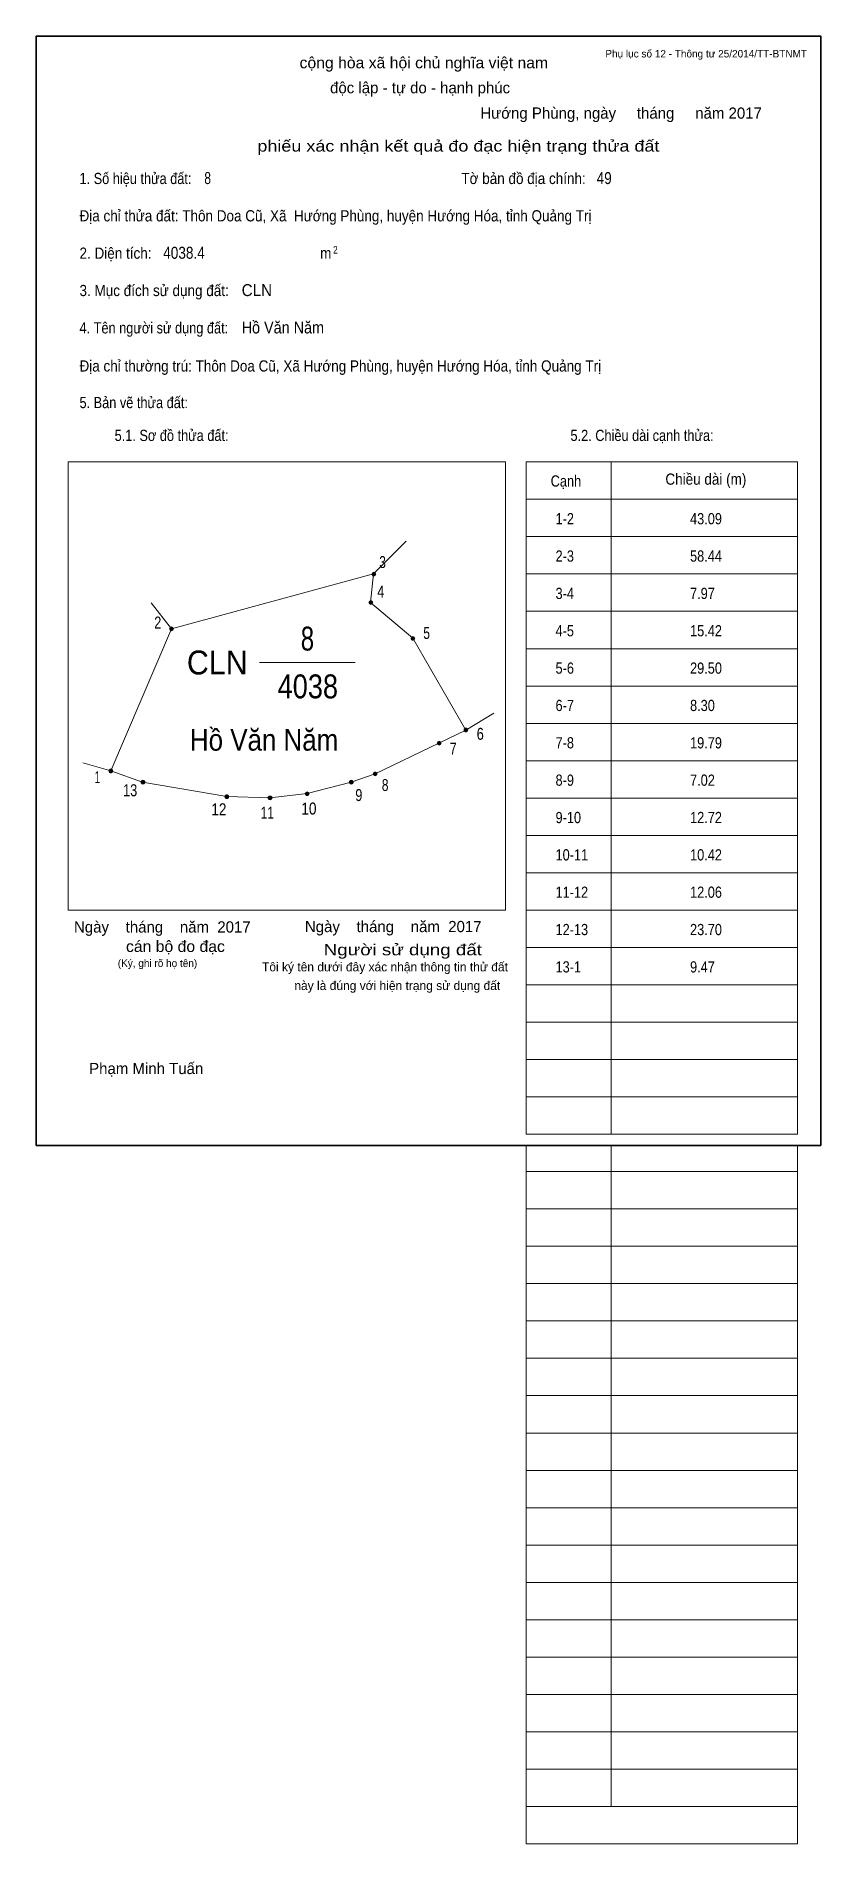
# Model space of a CAD drawing. Header units: centimetres. Extents: x 0 to 21, y -18.7 to 29.7.
import ezdxf
from ezdxf.enums import TextEntityAlignment as Align

# ---------------------------------------------------------------- set-up
doc = ezdxf.new("R2010")
doc.units = ezdxf.units.CM
doc.header["$LTSCALE"] = 0.12
for name, color, linetype in [('2', 7, 'Continuous'), ('30', 7, 'Continuous'), ('34', 7, 'Continuous')]:
    doc.layers.add(name, color=color, linetype=linetype)
for name, color, linetype, lineweight in [('32', 7, 'Continuous', 13), ('33', 7, 'Continuous', 13), ('6', 7, 'Continuous', 13), ('63', 7, 'Continuous', 13)]:
    doc.layers.add(name, color=color, linetype=linetype, lineweight=lineweight)

msp = doc.modelspace()

# ---------------------------------------------------------------- hatches: boundary and pattern name
at = {"layer": '32'}
for points in [[(9.0883, 15.2951, 1), (8.9883, 15.2951, 1)], [(9.0058, 14.5346, 1), (8.9058, 14.5346, 1)], [(3.6705, 13.8316, 1), (3.5705, 13.8316, 1)], [(10.1331, 13.5743, 1), (10.0331, 13.5743, 1)], [(11.5505, 11.1217, 1), (11.4505, 11.1217, 1)], [(10.8351, 10.7693, 1), (10.7351, 10.7693, 1)], [(2.0505, 10.0241, 1), (1.9505, 10.0241, 1)], [(2.909, 9.7255, 1), (2.809, 9.7255, 1)], [(8.4853, 9.7255, 1), (8.3853, 9.7255, 1)], [(9.1219, 9.9473, 1), (9.0219, 9.9473, 1)], [(5.1512, 9.3385, 1), (5.0512, 9.3385, 1)], [(6.3083, 9.3049, 1), (6.2083, 9.3049, 1)], [(7.3032, 9.4163, 1), (7.2032, 9.4163, 1)]]:
    msp.add_hatch(color=256, dxfattribs=at).paths.add_polyline_path(points)

# ---------------------------------------------------------------- linework, layer by layer
for centre in [(9.0383, 15.2951), (8.9558, 14.5346), (3.6205, 13.8316), (10.0831, 13.5743), (11.5005, 11.1217), (10.7851, 10.7693), (2.0005, 10.0241), (2.859, 9.7255), (8.4353, 9.7255), (9.0719, 9.9473), (5.1012, 9.3385), (6.2583, 9.3049), (7.2532, 9.4163)]:
    msp.add_circle(centre, 0.05, dxfattribs=at)
at = {"layer": '33'}
msp.add_line((5.98, 12.93), (8.54, 12.93), dxfattribs=at)
at = {"layer": '6'}
for p, q in [((9.03, 15.3), (9.9, 16.18)), ((9.03, 15.3), (3.62, 13.83)), ((3.62, 13.83), (3.08, 14.53)), ((3.62, 13.83), (2, 10.03)), ((12.25, 11.57), (11.5, 11.12)), ((1.25, 10.24), (2, 10.03))]:
    msp.add_line(p, q, dxfattribs=at)
for points in [[(11.5, 11.12), (10.08, 13.58), (8.95, 14.54), (9.03, 15.3)], [(11.5, 11.12), (10.78, 10.77), (9.07, 9.95), (8.43, 9.73), (7.25, 9.42), (6.25, 9.31), (5.1, 9.34), (2.85, 9.73), (2, 10.03)]]:
    msp.add_lwpolyline(points, dxfattribs=at)
at = {"layer": '63'}
for p, q in [((0.86, 18.3), (12.56, 18.3)), ((0.86, 6.3), (0.86, 18.3)), ((12.56, 6.3), (12.56, 18.3)), ((13.11, 18.3), (20.38, 18.3)), ((13.11, 0.3), (13.11, 18.3)), ((15.39, 0.3), (15.39, 18.3)), ((20.38, 0.3), (20.38, 18.3)), ((13.11, 17.3), (20.38, 17.3)), ((13.11, 16.3), (20.38, 16.3)), ((13.11, 15.3), (20.38, 15.3)), ((13.11, 14.3), (20.38, 14.3)), ((13.11, 13.3), (20.38, 13.3)), ((13.11, 12.3), (20.38, 12.3)), ((13.11, 11.3), (20.38, 11.3)), ((13.11, 10.3), (20.38, 10.3)), ((13.11, 9.3), (20.38, 9.3)), ((13.11, 8.3), (20.38, 8.3)), ((13.11, 7.3), (20.38, 7.3)), ((0.86, 6.3), (12.56, 6.3)), ((13.11, 6.3), (20.38, 6.3)), ((13.11, 5.3), (20.38, 5.3)), ((13.11, 4.3), (20.38, 4.3)), ((13.11, 3.3), (20.38, 3.3)), ((13.11, 2.3), (20.38, 2.3)), ((13.11, 1.3), (20.38, 1.3)), ((13.11, 0.3), (20.38, 0.3)), ((13.11, -18.7), (13.11, 0)), ((15.39, -17.7), (15.39, 0)), ((20.38, -18.7), (20.38, 0)), ((13.11, -0.7), (20.38, -0.7)), ((13.11, -0.7), (20.38, -0.7)), ((13.11, -1.7), (20.38, -1.7)), ((13.11, -2.7), (20.38, -2.7)), ((13.11, -3.7), (20.38, -3.7)), ((13.11, -4.7), (20.38, -4.7)), ((13.11, -5.7), (20.38, -5.7)), ((13.11, -6.7), (20.38, -6.7)), ((13.11, -7.7), (20.38, -7.7)), ((13.11, -8.7), (20.38, -8.7)), ((13.11, -9.7), (20.38, -9.7)), ((13.11, -10.7), (20.38, -10.7)), ((13.11, -11.7), (20.38, -11.7)), ((13.11, -12.7), (20.38, -12.7)), ((13.11, -13.7), (20.38, -13.7)), ((13.11, -14.7), (20.38, -14.7)), ((13.11, -15.7), (20.38, -15.7)), ((13.11, -16.7), (20.38, -16.7)), ((13.11, -17.7), (20.38, -17.7)), ((13.11, -18.7), (20.38, -18.7))]:
    msp.add_line(p, q, dxfattribs=at)
at = {"layer": '63', "lineweight": 35}
msp.add_lwpolyline([(0, 0), (0, 29.7), (21, 29.7), (21, 0)], close=True, dxfattribs=at)

# ---------------------------------------------------------------- texts
at = {"layer": '2', "width": 0.9}
msp.add_text('Hồ Văn Năm', height=0.5761, dxfattribs=at).set_placement((6.1, 10.57), align=Align.CENTER)
at = {"layer": '30', "width": 0.85}
for s, p in [('1-2', (13.9, 16.63)), ('43.09', (17.5, 16.63)), ('2-3', (13.9, 15.63)), ('58.44', (17.5, 15.63)), ('3-4', (13.9, 14.63)), ('7.97', (17.5, 14.63)), ('4-5', (13.9, 13.63)), ('15.42', (17.5, 13.63)), ('5-6', (13.9, 12.63)), ('29.50', (17.5, 12.63)), ('6-7', (13.9, 11.63)), ('8.30', (17.5, 11.63)), ('7-8', (13.9, 10.63)), ('19.79', (17.5, 10.63)), ('8-9', (13.9, 9.63)), ('7.02', (17.5, 9.63)), ('9-10', (13.9, 8.63)), ('12.72', (17.5, 8.63)), ('10-11', (13.9, 7.63)), ('10.42', (17.5, 7.63)), ('11-12', (13.9, 6.63)), ('12.06', (17.5, 6.63)), ('12-13', (13.9, 5.63)), ('23.70', (17.5, 5.63)), ('13-1', (13.9, 4.63)), ('9.47', (17.5, 4.63))]:
    msp.add_text(s, height=0.3, dxfattribs=at).set_placement(p)
at = {"layer": '32'}
for s, width, p in [('3', 0.75, (9.27, 15.46)), ('4', 0.8, (9.225, 14.67)), ('2', 0.8, (3.255, 13.84)), ('5', 0.75, (10.45, 13.56)), ('6', 0.8, (11.885, 10.86)), ('7', 0.75, (11.16, 10.46)), ('1', 0.65, (1.64, 9.7)), ('8', 0.75, (9.34, 9.49)), ('13', 0.8, (2.515, 9.35)), ('9', 0.8, (8.635, 9.22)), ('12', 0.85, (4.89, 8.84)), ('11', 0.75, (6.185, 8.75)), ('10', 0.85, (7.3, 8.86))]:
    msp.add_text(s, height=0.32, dxfattribs=dict(at, width=width)).set_placement(p, align=Align.CENTER)
at = {"layer": '33'}
for s, width, p in [('8', 0.75, (7.26, 13.25)), ('4038', 0.85, (7.27, 11.97))]:
    msp.add_text(s, height=0.64, dxfattribs=dict(at, width=width)).set_placement(p, align=Align.CENTER)
at = {"layer": '33', "width": 0.95}
msp.add_text('CLN', height=0.64, dxfattribs=at).set_placement((5.66, 12.61), align=Align.RIGHT)
at = {"layer": '34'}
for s, width, p in [('8', 0.75, (4.5, 25.74)), ('49', 0.85, (15, 25.74)), ('4038.4', 0.85, (3.4, 23.74)), ('CLN', 0.95, (5.5, 22.74)), ('Hồ Văn Năm', 0.9, (5.5, 21.74))]:
    msp.add_text(s, height=0.32, dxfattribs=dict(at, width=width)).set_placement(p)
at = {"layer": '63', "width": 1.05}
msp.add_text('cộng hòa xã hội chủ nghĩa việt nam', height=0.3, dxfattribs=at).set_placement((10.375, 28.84), align=Align.CENTER)
at = {"layer": '63'}
for s, height, p in [('Phụ lục số 12 - Thông tư 25/2014/TT-BTNMT', 0.2, (20.63, 29.13)), ('Ngày    tháng    năm  2017', 0.3, (5.74, 5.7)), ('Ngày    tháng    năm  2017', 0.3, (11.92, 5.71)), ('(Ký, ghi rõ họ tên)', 0.2, (4.31, 4.78))]:
    msp.add_text(s, height=height, dxfattribs=at).set_placement(p, align=Align.RIGHT)
for s, height, p in [('độc lập - tự do - hạnh phúc', 0.3, (10.275, 28.17)), ('Hướng Phùng, ngày     tháng     năm 2017', 0.3, (15.655, 27.49)), ('Tôi ký tên dưới đây xác nhận thông tin thử đất', 0.24, (9.335, 4.66)), ('này là đúng với hiện trạng sử dụng đất', 0.24, (9.665, 4.16)), ('Phạm Minh Tuấn', 0.3, (2.945, 1.91))]:
    msp.add_text(s, height=height, dxfattribs=at).set_placement(p, align=Align.CENTER)
for s, width, p in [('phiếu xác nhận kết quả đo đạc hiện trạng thửa đất', 1.2, (16.68, 26.61)), ('cán bộ đo đạc', 1.05, (5.05, 5.18)), ('Người sử dụng đất', 1.25, (11.93, 5.09))]:
    msp.add_text(s, height=0.3, dxfattribs=dict(at, width=width)).set_placement(p, align=Align.RIGHT)
for s, height, width, p in [('1. Số hiệu thửa đất:', 0.3, 0.85, (1.16, 25.74)), ('Tờ bản đồ địa chính:', 0.3, 0.9, (11.38, 25.74)), ('Địa chỉ thửa đất: Thôn Doa Cũ, Xã  Hướng Phùng, huyện Hướng Hóa, tỉnh Quảng Trị', 0.3, 0.9, (1.16, 24.74)), ('2. Diện tích:', 0.3, 0.9, (1.16, 23.74)), ('m', 0.3, 0.9, (7.6, 23.74)), ('2', 0.2, 0.8, (7.95, 23.88)), ('3. Mục đích sử dụng đất:', 0.3, 0.9, (1.16, 22.74)), ('4. Tên người sử dụng đất:', 0.3, 0.85, (1.16, 21.74)), ('Địa chỉ thường trú: Thôn Doa Cũ, Xã Hướng Phùng, huyện Hướng Hóa, tỉnh Quảng Trị', 0.3, 0.9, (1.16, 20.72)), ('5. Bản vẽ thửa đất:', 0.3, 0.85, (1.16, 19.74)), ('5.1. Sơ đồ thửa đất:', 0.3, 0.85, (2.1, 18.86)), ('5.2. Chiều dài cạnh thửa:', 0.3, 0.85, (14.3, 18.86)), ('Cạnh', 0.3, 0.85, (13.77, 17.64)), ('Chiều dài (m)', 0.3, 0.9, (16.84, 17.69))]:
    msp.add_text(s, height=height, dxfattribs=dict(at, width=width)).set_placement(p)

doc.saveas('drawing.dxf')
